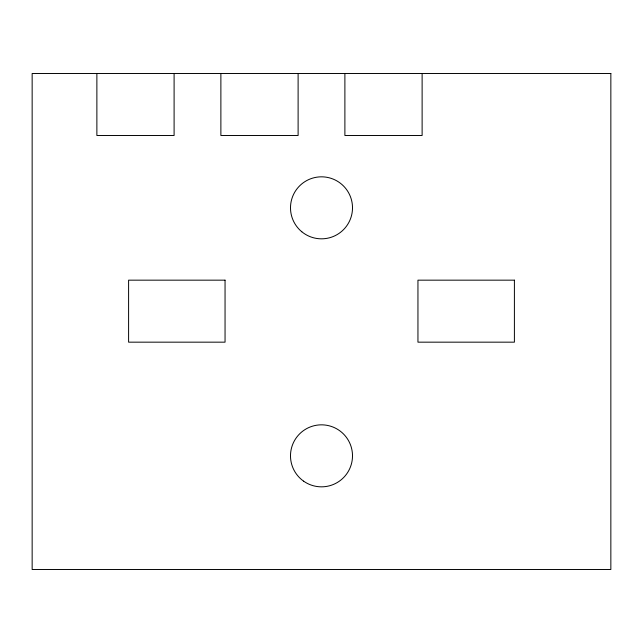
<?xml version="1.0" encoding="UTF-8"?>
<svg xmlns="http://www.w3.org/2000/svg" width="643" height="643" viewBox="0 0 643 643"><rect width="100%" height="100%" fill="white"/><g stroke="black" fill="none" stroke-linecap="round" stroke-linejoin="round"><path stroke-width="0.96" d="M422.121 73.487L422.121 135.488L344.889 135.488L344.889 73.487M298.111 73.487L298.111 135.488L220.879 135.488L220.879 73.487M174.1 73.487L174.1 135.488L96.876 135.488L96.876 73.487M610.85 73.487L32.15 73.487L32.15 569.513L610.85 569.513L610.85 73.487M225.05 280.163L128.6 280.163L128.6 342.164L225.05 342.164L225.05 280.163M514.4 280.163L417.95 280.163L417.95 342.164L514.4 342.164L514.4 280.163M303.625 481.165A31.001 31.001 0 0 0 352.372 458.66A31.001 31.001 0 0 0 308.503 427.691A31.001 31.001 0 0 0 303.625 481.165M301.792 231.753A31.001 31.001 0 0 0 352.083 212.929A31.001 31.001 0 0 0 310.633 178.794A31.001 31.001 0 0 0 301.792 231.753"/></g></svg>
